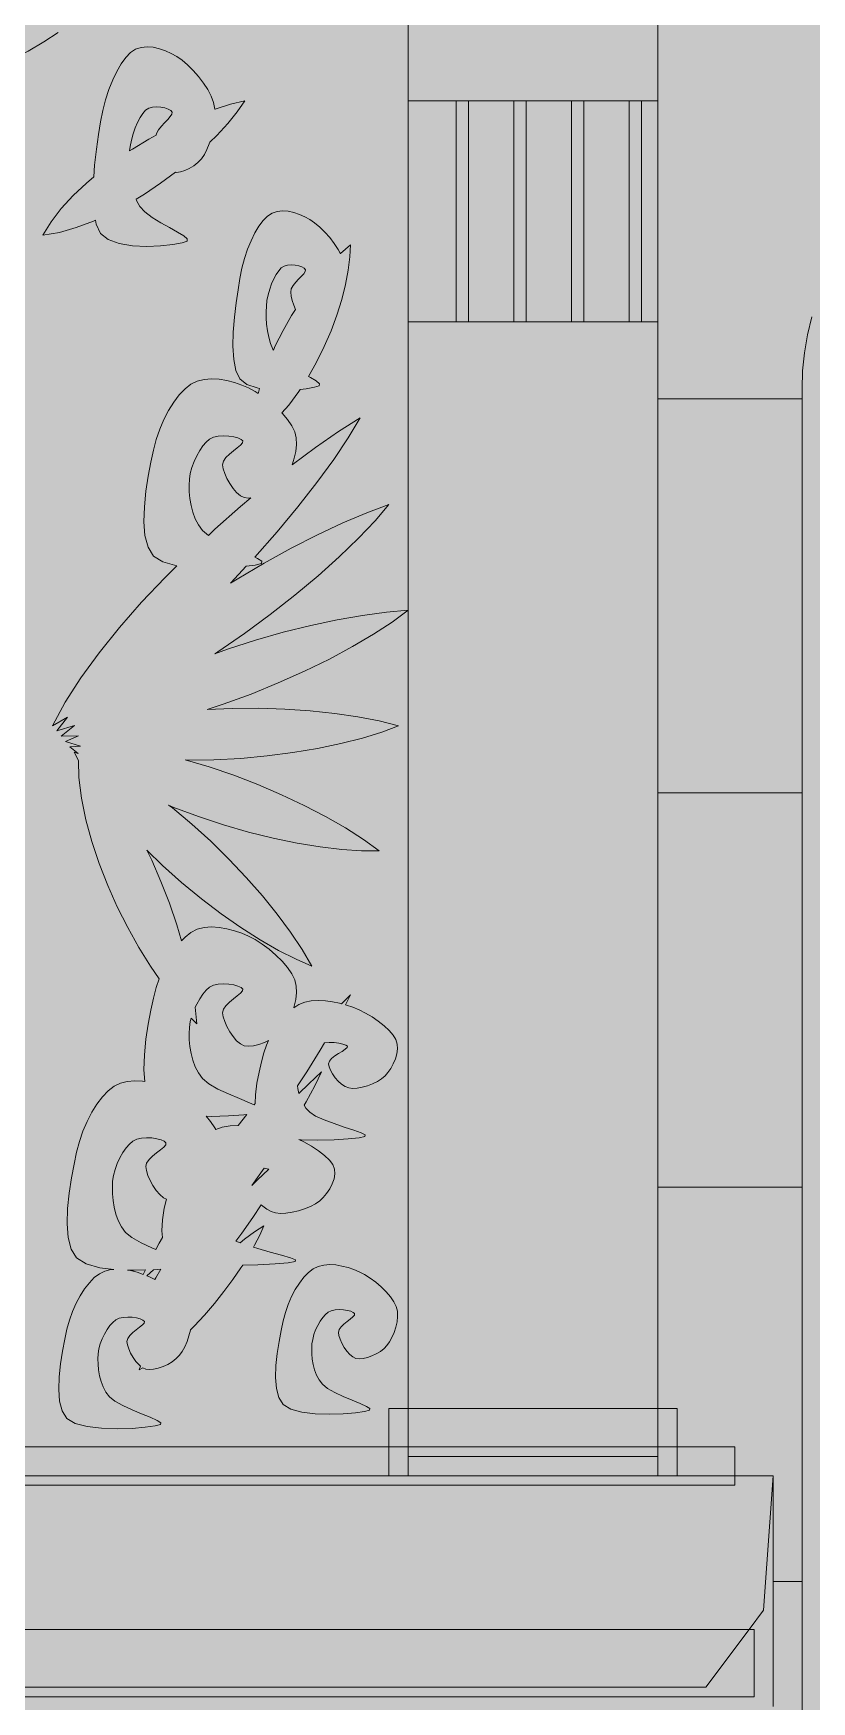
# Model space of a CAD drawing. Header units: millimetres. Extents: x -2412 to 16214, y -1176 to 12015.
# Drawn here: x 4000 to 5237, y 3275 to 5924 of the extents above; entities that cross this region are included whole.
import ezdxf

# ---------------------------------------------------------------- set-up
doc = ezdxf.new("R2010")
doc.units = ezdxf.units.MM
for name, color, linetype, lineweight, true_color in [('00_WHITE_BACKGROUND', 7, 'Continuous', 18, 0xffffff), ('01_STRUCTURE', 7, 'Continuous', 18, 0x000000), ('02_CORNICES', 7, 'Continuous', 18, 0x000000), ('05_STONE_JOINTS', 7, 'Continuous', 18, 0x000000), ('06_ORNAMENT', 7, 'Continuous', 18, 0x000000), ('07_RAILINGS', 7, 'Continuous', 18, 0x000000)]:
    doc.layers.add(name, color=color, linetype=linetype, lineweight=lineweight, true_color=true_color)

msp = doc.modelspace()

# ---------------------------------------------------------------- linework, layer by layer
at = {"layer": '00_WHITE_BACKGROUND', "lineweight": 18, "true_color": 0xffffff}
msp.add_solid([(-2412.2137, -1175.5725), (16213.7405, -1175.5725), (-2412.2137, 12015.2672), (16213.7405, 12015.2672)], dxfattribs=at)
at = {"layer": '01_STRUCTURE', "color": 7, "lineweight": 18, "true_color": 0x000000}
for points in [[(4992.3664, 6564.8855), (4992.3664, 6473.2824), (4992.3664, 5969.4656), (4992.3664, 5816.7939), (4992.3664, 5465.6489)], [(4595.4198, 5465.6489), (4595.4198, 5816.7939), (4595.4198, 5969.4656), (4595.4198, 6015.2672), (4351.145, 6015.2672), (4351.145, 6244.2748), (1603.0534, 6244.2748), (1603.0534, 6015.2672), (1358.7786, 6015.2672), (1358.7786, 5969.4656)], [(4595.4198, 5465.6489), (4671.7557, 5465.6489), (4691.6031, 5465.6489), (4763.3588, 5465.6489), (4783.2061, 5465.6489), (4854.9618, 5465.6489), (4874.8092, 5465.6489), (4946.5649, 5465.6489), (4966.4122, 5465.6489), (4992.3664, 5465.6489)], [(4595.4198, 5007.6336), (4595.4198, 5465.6489)], [(4992.3664, 5465.6489), (4992.3664, 5343.5115), (4992.3664, 4717.5573), (4992.3664, 4091.6031), (4992.3664, 3740.458)], [(5221.374, 3465.6489), (5221.374, 4091.6031), (5221.374, 4717.5573), (5221.374, 5343.5115), (5221.374, 5358.7786), (5222.3359, 5387.7405), (5225.2214, 5416.5649), (5230.0305, 5445.1603), (5236.7176, 5473.374)], [(4992.3664, 3740.458), (4595.4198, 3740.458)], [(4992.3664, 3740.458), (4992.3664, 3679.3893), (4992.3664, 3664.1221)], [(4992.3664, 3664.1221), (4595.4198, 3664.1221)], [(4992.3664, 3664.1221), (4992.3664, 3633.5878)], [(5175.5725, 3633.5878), (5175.5725, 3465.6489)]]:
    msp.add_lwpolyline(points, dxfattribs=at)
at = {"layer": '02_CORNICES', "color": 7, "lineweight": 18, "true_color": 0x000000}
for points in [[(4595.4198, 3740.458), (4564.8855, 3740.458), (4564.8855, 3679.3893)], [(5022.9008, 3679.3893), (5022.9008, 3740.458), (4992.3664, 3740.458)], [(1389.313, 3679.3893), (1969.4656, 3679.3893), (3984.7328, 3679.3893), (4564.8855, 3679.3893)], [(4564.8855, 3679.3893), (4595.4198, 3679.3893), (4992.3664, 3679.3893), (5022.9008, 3679.3893)], [(4564.8855, 3679.3893), (4564.8855, 3633.5878)], [(5022.9008, 3679.3893), (5114.5038, 3679.3893), (5114.5038, 3633.5878)], [(5022.9008, 3633.5878), (5022.9008, 3679.3893)], [(5114.5038, 3633.5878), (5114.5038, 3618.3206), (854.9618, 3618.3206), (854.9618, 3633.5878)], [(3984.7328, 3633.5878), (4564.8855, 3633.5878)], [(4564.8855, 3633.5878), (4595.4198, 3633.5878), (4992.3664, 3633.5878), (5022.9008, 3633.5878)], [(5022.9008, 3633.5878), (5114.5038, 3633.5878)], [(5114.5038, 3633.5878), (5175.5725, 3633.5878), (5160.3053, 3419.8473), (5137.4046, 3389.313)], [(5137.4046, 3389.313), (5068.7023, 3297.7099), (885.4962, 3297.7099), (824.4275, 3379.1298)], [(5137.4046, 3389.313), (5145.0382, 3389.313), (5145.0382, 3282.4427), (824.4275, 3282.4427), (824.4275, 3379.1298)], [(824.4275, 3379.1298), (824.4275, 3389.313), (5137.4046, 3389.313)]]:
    msp.add_lwpolyline(points, dxfattribs=at)
at = {"layer": '05_STONE_JOINTS', "color": 7, "lineweight": 18, "true_color": 0x000000}
for points in [[(4992.3664, 5343.5115), (5221.374, 5343.5115)], [(4992.3664, 4717.5573), (5221.374, 4717.5573)], [(4992.3664, 4091.6031), (5221.374, 4091.6031)], [(4992.3664, 2641.2214), (4992.3664, 2839.6947), (5221.374, 2839.6947), (5221.374, 3465.6489), (5175.5725, 3465.6489), (5175.5725, 3267.1756)]]:
    msp.add_lwpolyline(points, dxfattribs=at)
at = {"layer": '06_ORNAMENT', "color": 7, "lineweight": 18, "true_color": 0x000000}
for points in [[(3905.9695, 5928.4275), (3875.0534, 5918.9771), (3844.5802, 5908.1679), (3814.9466, 5896.0305), (3786.6107, 5882.5954), (3759.9847, 5867.9237), (3735.4962, 5852.0305), (3713.5725, 5834.9771), (3694.6565, 5816.7939), (3722.3969, 5815.4046), (3751.5878, 5816.7481), (3781.8473, 5820.5802), (3812.7939, 5826.626), (3844.0458, 5834.6565), (3875.2214, 5844.3969), (3905.9542, 5855.6183), (3935.8473, 5868.0611), (3964.5191, 5881.4656), (3991.6031, 5895.5878), (4016.7023, 5910.1832), (4039.4351, 5924.9771)], [(4595.4198, 3633.5878), (4595.4198, 3664.1221), (4595.4198, 3679.3893), (4595.4198, 3740.458), (4595.4198, 5007.6336)]]:
    msp.add_lwpolyline(points, dxfattribs=at)
for points in [[(4015.2672, 5603.0534), (4041.4656, 5607.6489), (4068.3053, 5615.1908), (4095.5267, 5625.3435), (4098.7786, 5626.8244), (4099.9695, 5620.8092), (4106.8702, 5606.1069), (4118.916, 5596.229), (4136.5344, 5589.8779), (4157.6794, 5586.5038), (4180.2748, 5585.4962), (4202.2748, 5586.3053), (4221.6489, 5588.3511), (4236.3359, 5591.084), (4244.2748, 5593.8931), (4244.6565, 5597.3435), (4239.0687, 5602.1985), (4229.0992, 5608.2443), (4216.3359, 5615.2672), (4202.3664, 5623.0534), (4188.7939, 5631.3893), (4177.1908, 5640.0611), (4169.1603, 5648.855), (4164, 5658.1985), (4163.2061, 5660.229), (4176.458, 5668.2137), (4202.229, 5685.5725), (4225.9389, 5703.2214), (4227.6641, 5702.9313), (4233.9237, 5703.6031), (4240.7634, 5705.6641), (4247.8321, 5708.9618), (4254.7939, 5713.3435), (4261.3282, 5718.626), (4267.084, 5724.6718), (4271.7557, 5731.2977), (4275.7557, 5739.0382), (4279.5878, 5748.2595), (4280.4275, 5750.7939), (4291.5115, 5761.7252), (4308.9466, 5780.8092), (4323.8168, 5799.2824), (4335.8779, 5816.7939), (4313.2061, 5811.1603), (4288.9313, 5803.5267), (4288.3359, 5803.2977), (4288.3206, 5803.4962), (4286.4122, 5813.7405), (4282.687, 5823.8015), (4277.2519, 5834.2748), (4270.4427, 5844.8397), (4262.5954, 5855.145), (4254.0611, 5864.8702), (4245.1908, 5873.6336), (4236.3206, 5881.145), (4227.7863, 5887.0229), (4219.145, 5891.7863), (4209.8931, 5895.9847), (4200.2443, 5899.3282), (4190.458, 5901.5267), (4180.7481, 5902.2901), (4171.3588, 5901.3282), (4162.5344, 5898.3817), (4154.5038, 5893.1298), (4146.9924, 5885.4046), (4139.6794, 5875.374), (4132.6718, 5863.3588), (4126.1069, 5849.6183), (4120.1221, 5834.4427), (4114.8244, 5818.1221), (4110.3664, 5800.9466), (4106.8702, 5783.2061), (4103.6489, 5763.1603), (4100.3053, 5739.7863), (4097.3435, 5714.4733), (4095.8626, 5695.6031), (4084.1985, 5685.9847), (4063.1145, 5666.1832), (4044.3511, 5645.6641), (4028.2748, 5624.5802)], [(4152.9618, 5736.9924), (4153.7557, 5744.1069), (4155.7405, 5754.0763), (4158.4733, 5763.9695), (4161.8321, 5773.4656), (4165.6489, 5782.2901), (4169.7557, 5790.1069), (4174.0305, 5796.6107), (4178.3206, 5801.5267), (4183.2672, 5804.7634), (4189.2824, 5806.5649), (4195.8931, 5807.1298), (4202.5954, 5806.6718), (4208.9008, 5805.3893), (4214.3053, 5803.4656), (4218.3206, 5801.084), (4220.458, 5798.4733), (4220.1374, 5795.374), (4217.5725, 5791.4809), (4213.4656, 5786.9466), (4208.5496, 5781.8626), (4203.5115, 5776.3969), (4199.0687, 5770.6412), (4195.9389, 5764.7176), (4195.3893, 5761.8168), (4183.7252, 5755.5725), (4157.3435, 5739.8779)], [(4595.4198, 5007.6336), (4560.9008, 5004.6718), (4523.2061, 4999.6031), (4482.9313, 4992.5191), (4440.687, 4983.5267), (4397.0992, 4972.687), (4352.7786, 4960.1221), (4308.3053, 4945.8931), (4288.1679, 4938.6718), (4293.0534, 4941.7863), (4335.4962, 4970.916), (4376.5191, 5001.0687), (4415.6489, 5031.7405), (4452.3511, 5062.4275), (4486.1374, 5092.6565), (4516.5038, 5121.9237), (4542.916, 5149.7252), (4564.8855, 5175.5725), (4529.7252, 5162.4733), (4491.7252, 5146.3817), (4451.4962, 5127.5267), (4409.6794, 5106.2137), (4366.855, 5082.7023), (4323.6336, 5057.2519), (4313.2214, 5050.6718), (4314.0153, 5051.4809), (4338.3511, 5077.4504), (4352.6565, 5079.4656), (4362.5954, 5082.1374), (4363.0687, 5085.4046), (4356.0763, 5090.0305), (4351.9084, 5091.9389), (4387.313, 5132), (4420.4427, 5171.7557), (4450.6412, 5210.3511), (4477.4351, 5247.1756), (4500.3969, 5281.5878), (4519.084, 5312.9771), (4484.8397, 5291.4504), (4448.1527, 5266.1985), (4411.084, 5238.7634), (4414.5496, 5249.1145), (4417.0229, 5259.9695), (4418.1527, 5270.7939), (4417.6641, 5281.2672), (4415.2672, 5290.9924), (4410.6107, 5300.5496), (4403.8168, 5310.5038), (4395.2977, 5320.5344), (4394.7481, 5321.0992), (4405.7405, 5333.542), (4421.7557, 5354.855), (4423.9847, 5358.3053), (4433.4504, 5359.2977), (4446.916, 5361.7405), (4454.1985, 5364.2748), (4454.5496, 5367.374), (4449.4198, 5371.7405), (4440.2901, 5377.1908), (4437.2061, 5378.855), (4450.0763, 5401.6336), (4462.2595, 5426.3206), (4473.0076, 5451.3588), (4482.2748, 5476.3817), (4489.9847, 5501.0076), (4496.0611, 5524.8397), (4500.4427, 5547.4962), (4503.0534, 5568.6107), (4503.8168, 5587.7863), (4488.0458, 5573.8931), (4488.0153, 5573.8473), (4484.4275, 5580.626), (4478.1832, 5590.1374), (4470.9924, 5599.4046), (4463.1756, 5608.1527), (4455.0382, 5616.0458), (4446.9008, 5622.7939), (4439.084, 5628.0916), (4431.1756, 5632.3817), (4422.687, 5636.1679), (4413.8473, 5639.1756), (4404.8702, 5641.145), (4395.9695, 5641.8321), (4387.3588, 5640.9771), (4379.2672, 5638.3053), (4371.9084, 5633.5878), (4365.0229, 5626.626), (4358.3206, 5617.6183), (4351.8931, 5606.7939), (4345.8779, 5594.4275), (4340.3817, 5580.7786), (4335.542, 5566.0916), (4331.4504, 5550.626), (4328.2443, 5534.6565), (4325.2977, 5516.6107), (4322.229, 5495.5878), (4319.5115, 5472.7939), (4317.6489, 5449.4656), (4317.0992, 5426.8244), (4318.3664, 5406.0916), (4321.9237, 5388.5038), (4328.2443, 5375.2672), (4339.2977, 5366.3817), (4355.4351, 5360.6718), (4359.4504, 5360.0305), (4357.5573, 5353.3588), (4357.2977, 5352.0305), (4352.6412, 5355.0229), (4341.9847, 5360.6107), (4331.1908, 5365.145), (4319.6183, 5369.1298), (4307.5725, 5372.3053), (4295.3282, 5374.3817), (4283.1908, 5375.1145), (4271.4504, 5374.2137), (4260.4275, 5371.4046), (4250.3817, 5366.4122), (4240.9924, 5359.0687), (4231.8473, 5349.5573), (4223.084, 5338.1221), (4214.8855, 5325.0687), (4207.4046, 5310.6565), (4200.7939, 5295.1603), (4195.2214, 5278.8397), (4190.8397, 5261.9847), (4186.8092, 5242.9313), (4182.626, 5220.7328), (4178.9313, 5196.687), (4176.3817, 5172.0611), (4175.6489, 5148.1679), (4177.374, 5126.2901), (4182.2137, 5107.7099), (4190.8397, 5093.7405), (4205.9084, 5084.3511), (4227.8931, 5078.3359), (4209.3588, 5059.9237), (4171.9542, 5020.2748), (4136.7939, 4980.2443), (4104.4885, 4940.229), (4075.6183, 4900.6412), (4050.7786, 4861.9084), (4030.5344, 4824.4275), (4054.3206, 4837.8321), (4037.4046, 4816.0305), (4065.1908, 4824.7786), (4044.2748, 4807.6336), (4071.8626, 4808.4733), (4051.145, 4799.2366), (4075.0992, 4791.7863), (4058.0153, 4790.8397), (4071.2519, 4780.1527), (4064.8855, 4782.4427), (4071.8779, 4768.8702), (4072.4885, 4742.3817), (4076.4275, 4709.2824), (4083.2824, 4675.1756), (4092.7328, 4640.4733), (4104.4427, 4605.5878), (4118.1069, 4570.916), (4133.4046, 4536.8855), (4150.0153, 4503.9084), (4167.6336, 4472.3817), (4185.9237, 4442.7328), (4199.8779, 4422.2748), (4195.2214, 4408.6107), (4190.8397, 4391.7557), (4186.8092, 4372.7023), (4182.626, 4350.5038), (4178.9313, 4326.458), (4176.3817, 4301.8321), (4175.6489, 4277.9389), (4177.1145, 4259.2214), (4173.1908, 4259.8779), (4161.0534, 4260.6107), (4149.313, 4259.7099), (4138.2901, 4256.9008), (4128.2443, 4251.9084), (4118.855, 4244.5649), (4109.7099, 4235.0534), (4100.9466, 4223.6183), (4092.7481, 4210.5649), (4085.2672, 4196.1527), (4078.6565, 4180.6565), (4073.084, 4164.3359), (4068.7023, 4147.4809), (4064.6718, 4128.4275), (4060.4885, 4106.229), (4056.7939, 4082.1832), (4054.2443, 4057.5573), (4053.5115, 4033.6641), (4055.2366, 4011.7863), (4060.0763, 3993.2061), (4068.7023, 3979.2366), (4083.771, 3969.8473), (4105.7863, 3963.8321), (4128.0305, 3961.1145), (4123.2977, 3960.7634), (4113.7405, 3958.3969), (4105.0382, 3954.1985), (4096.9008, 3948.0153), (4088.9771, 3940), (4081.3893, 3930.3817), (4074.2748, 3919.3893), (4067.7863, 3907.2519), (4062.0611, 3894.1985), (4057.2214, 3880.458), (4053.4351, 3866.2595), (4049.9542, 3850.2137), (4046.3206, 3831.5267), (4043.1145, 3811.2672), (4040.9008, 3790.5344), (4040.2595, 3770.4122), (4041.7557, 3751.9847), (4045.9542, 3736.3511), (4053.4351, 3724.5802), (4066.4885, 3716.6718), (4085.5725, 3711.6031), (4108.4733, 3708.8855), (4132.9466, 3708.0916), (4156.7939, 3708.7328), (4177.771, 3710.3817), (4193.6794, 3712.5496), (4202.2901, 3714.8092), (4202.7023, 3717.5725), (4196.6412, 3721.4504), (4185.8473, 3726.2901), (4172.0305, 3731.9084), (4156.9008, 3738.1374), (4142.1832, 3744.8092), (4129.6183, 3751.7405), (4120.916, 3758.7786), (4115.3282, 3766.2595), (4110.916, 3774.5038), (4107.5573, 3783.2824), (4105.1603, 3792.3664), (4103.6183, 3801.5267), (4102.8244, 3810.5344), (4102.6718, 3819.1603), (4103.0534, 3827.1756), (4104.2137, 3834.9771), (4106.3664, 3842.9618), (4109.3435, 3850.8702), (4112.9771, 3858.4733), (4117.0992, 3865.5267), (4121.5725, 3871.771), (4126.1985, 3876.9924), (4130.8397, 3880.916), (4136.1985, 3883.4962), (4142.7176, 3884.9466), (4149.8779, 3885.4046), (4157.145, 3885.0382), (4163.9695, 3884), (4169.8168, 3882.458), (4174.1679, 3880.5649), (4176.4885, 3878.4733), (4176.1374, 3875.9847), (4173.3588, 3872.8855), (4168.916, 3869.2519), (4163.5878, 3865.1908), (4158.1374, 3860.8092), (4153.3282, 3856.1985), (4149.9237, 3851.4656), (4148.7023, 3846.7176), (4149.5115, 3841.3588), (4151.542, 3835.0382), (4154.6107, 3828.229), (4158.5038, 3821.374), (4163.0382, 3814.9466), (4168, 3809.3893), (4170.2443, 3807.5725), (4167.9389, 3801.5267), (4173.771, 3804.916), (4178.4733, 3802.7481), (4184.2901, 3802.0458), (4191.084, 3802.5802), (4198.4885, 3804.229), (4206.1374, 3806.8702), (4213.6794, 3810.3664), (4220.7634, 3814.5954), (4227.0076, 3819.4351), (4232.0611, 3824.7328), (4236.3969, 3830.916), (4240.5496, 3838.3053), (4244.2595, 3846.5649), (4247.313, 3855.4198), (4249.4504, 3864.5649), (4249.5115, 3865.0687), (4255.2824, 3870.7634), (4271.8931, 3888.6412), (4287.8168, 3907.1603), (4302.916, 3926.0458), (4316.9924, 3945.0076), (4329.9084, 3963.7405), (4332.6107, 3968), (4356.5344, 3968.4275), (4383.9695, 3969.8626), (4404.7786, 3971.771), (4416.0305, 3973.7405), (4416.5649, 3976.1527), (4408.6565, 3979.5573), (4394.5344, 3983.7863), (4376.458, 3988.7023), (4356.6718, 3994.1527), (4349.7252, 3996.2595), (4351.5115, 3999.3435), (4359.8779, 4015.6336), (4366.4122, 4030.5344), (4351.4351, 4020.626), (4335.5725, 4008.9466), (4328.5191, 4003.2824), (4321.5725, 4005.8473), (4331.0076, 4018.4427), (4348.6107, 4043.2672), (4362.2443, 4063.6947), (4364.7023, 4061.3588), (4371.2061, 4056.5038), (4378.0153, 4052.8092), (4384.8855, 4050.687), (4392.4885, 4050.0611), (4401.374, 4050.5344), (4411.0534, 4051.9847), (4421.0534, 4054.2901), (4430.9313, 4057.3588), (4440.1832, 4061.0534), (4448.3511, 4065.2824), (4454.9618, 4069.9237), (4460.626, 4075.3435), (4466.0458, 4081.8015), (4470.916, 4089.0229), (4474.916, 4096.7786), (4477.7099, 4104.7786), (4478.9924, 4112.7481), (4478.4275, 4120.458), (4475.7252, 4127.6336), (4470.458, 4134.6718), (4462.7481, 4142.0153), (4453.0992, 4149.4046), (4441.9847, 4156.626), (4429.8931, 4163.4198), (4421.7252, 4167.4198), (4425.6794, 4167.0382), (4452.0458, 4166.3359), (4477.7252, 4166.9008), (4500.3206, 4168.3359), (4517.4504, 4170.2443), (4526.7176, 4172.2137), (4527.1603, 4174.626), (4520.6412, 4178.0305), (4509.0076, 4182.2595), (4494.1221, 4187.1756), (4477.8321, 4192.626), (4462, 4198.458), (4448.458, 4204.5344), (4439.084, 4210.687), (4433.0687, 4217.2366), (4430.1374, 4221.6794), (4433.4198, 4227.2824), (4446.9924, 4252.3359), (4458.0153, 4274.8092), (4437.6183, 4255.9389), (4422.0153, 4240.5496), (4420.458, 4248.0916), (4419.9695, 4252.6107), (4434.3969, 4274.9618), (4455.4656, 4309.084), (4462.4885, 4321.0687), (4462.5649, 4321.084), (4470.2748, 4321.4809), (4478.0916, 4321.1603), (4485.4504, 4320.2595), (4491.7557, 4318.916), (4496.4427, 4317.2519), (4498.9313, 4315.4198), (4498.5496, 4313.2519), (4495.5573, 4310.5344), (4490.7786, 4307.3435), (4485.0382, 4303.8015), (4479.1603, 4299.9695), (4473.9847, 4295.9389), (4470.3206, 4291.7863), (4469.0076, 4287.6336), (4469.8779, 4282.9466), (4472.0611, 4277.4198), (4475.3588, 4271.4504), (4479.5573, 4265.4504), (4484.4427, 4259.8321), (4489.8015, 4254.9771), (4495.4046, 4251.2824), (4501.0687, 4249.1603), (4507.3282, 4248.5344), (4514.6412, 4249.0076), (4522.6107, 4250.458), (4530.855, 4252.7634), (4538.9924, 4255.8321), (4546.6107, 4259.5267), (4553.3282, 4263.7557), (4558.7786, 4268.3969), (4563.4504, 4273.8168), (4567.9084, 4280.2748), (4571.9237, 4287.4962), (4575.2061, 4295.2519), (4577.5115, 4303.2519), (4578.5649, 4311.2214), (4578.1069, 4318.9313), (4575.8779, 4326.1069), (4571.542, 4333.145), (4565.1908, 4340.4885), (4557.2366, 4347.8779), (4548.0916, 4355.0992), (4538.1374, 4361.8931), (4527.7863, 4368.0305), (4517.4351, 4373.2824), (4507.4809, 4377.4046), (4497.4046, 4380.7481), (4495.8321, 4381.1756), (4503.8168, 4396.9466), (4489.8168, 4382.8092), (4486.6107, 4383.6794), (4475.3588, 4386.0153), (4463.9389, 4387.5573), (4452.6107, 4388.0916), (4441.6489, 4387.4198), (4431.3588, 4385.3588), (4421.9847, 4381.6794), (4413.7863, 4376.626), (4414.5496, 4378.8855), (4417.0229, 4389.7405), (4418.1527, 4400.5649), (4417.6641, 4411.0382), (4415.2672, 4420.7634), (4410.6107, 4430.3206), (4403.8168, 4440.2748), (4395.2977, 4450.3053), (4385.4962, 4460.1069), (4374.8397, 4469.3282), (4363.7405, 4477.6641), (4352.6412, 4484.7939), (4341.9847, 4490.3817), (4331.1908, 4494.916), (4319.6183, 4498.9008), (4307.5725, 4502.0763), (4295.3282, 4504.1527), (4283.1908, 4504.8855), (4271.4504, 4503.9847), (4260.4275, 4501.1756), (4250.3817, 4496.1832), (4240.9924, 4488.8397), (4235.2824, 4482.9008), (4227.8168, 4508.3206), (4216.1221, 4542.8244), (4202.8244, 4577.2061), (4188.0153, 4610.9924), (4180.2137, 4626.6718), (4205.0534, 4602.5344), (4235.6336, 4575.2824), (4266.9618, 4549.542), (4298.5344, 4525.6031), (4329.8626, 4503.7405), (4360.4427, 4484.2443), (4389.771, 4467.4046), (4417.374, 4453.4809), (4442.7481, 4442.7481), (4427.1908, 4468.8244), (4408.6412, 4496.3664), (4387.4351, 4524.9771), (4363.8473, 4554.1679), (4338.1832, 4583.542), (4310.7786, 4612.626), (4281.9084, 4640.9924), (4251.8931, 4668.2137), (4221.0534, 4693.8168), (4214.8855, 4698.4427), (4223.4504, 4694.7481), (4262.4885, 4679.9847), (4302.1832, 4666.855), (4341.9542, 4655.4198), (4381.2061, 4645.7405), (4419.3588, 4637.8779), (4455.8626, 4631.9084), (4490.1221, 4627.8931), (4521.5725, 4625.8779), (4549.6183, 4625.9542), (4524.4122, 4643.8779), (4495.8321, 4662.0153), (4464.3206, 4680.0458), (4430.3511, 4697.7252), (4394.3817, 4714.7176), (4356.9008, 4730.7786), (4318.3511, 4745.6183), (4279.2061, 4758.916), (4241.4351, 4769.9847), (4244.1679, 4769.8931), (4286.8092, 4770.3359), (4329.4504, 4772.5344), (4371.5267, 4776.3511), (4412.4885, 4781.6031), (4451.7252, 4788.1679), (4488.687, 4795.8779), (4522.7939, 4804.5954), (4553.4656, 4814.1679), (4580.1527, 4824.4275), (4549.5267, 4831.9695), (4515.6183, 4838.458), (4478.9466, 4843.8015), (4440.0611, 4847.9084), (4399.542, 4850.6718), (4357.9084, 4852), (4315.7405, 4851.7863), (4276.0458, 4850.0611), (4301.4809, 4858.3359), (4345.8626, 4874.626), (4389.1756, 4892.2595), (4430.8855, 4910.9008), (4470.3969, 4930.229), (4507.1756, 4949.9084), (4540.6412, 4969.5878), (4570.2443, 4988.9313)], [(4369.9084, 5481.6641), (4370.229, 5490.687), (4371.2214, 5499.4656), (4373.0382, 5508.4427), (4375.5573, 5517.3435), (4378.626, 5525.8931), (4382.1221, 5533.8321), (4385.8931, 5540.855), (4389.8168, 5546.7176), (4393.7405, 5551.145), (4398.2748, 5554.0458), (4403.7863, 5555.6794), (4409.8473, 5556.1985), (4416, 5555.7863), (4421.771, 5554.626), (4426.7176, 5552.8855), (4430.4122, 5550.7481), (4432.3664, 5548.3969), (4432.0611, 5545.6031), (4429.7099, 5542.1069), (4425.9542, 5538.0153), (4421.4504, 5533.4504), (4416.8397, 5528.5191), (4412.7634, 5523.3435), (4409.8931, 5518.0153), (4408.855, 5512.6718), (4409.542, 5506.6412), (4411.2519, 5499.5267), (4413.8473, 5491.8626), (4416.626, 5485.3893), (4410.2748, 5475.5267), (4396.7176, 5451.9237), (4384.4122, 5427.6489), (4381.4046, 5420.7634), (4380.626, 5422.1527), (4376.8855, 5431.4351), (4374.0458, 5441.313), (4372.0153, 5451.5267), (4370.7023, 5461.8321), (4370.0305, 5471.9695)], [(4247.6489, 5206.0611), (4248.0916, 5215.5725), (4249.4351, 5224.8397), (4251.9237, 5234.3206), (4255.3435, 5243.7099), (4259.542, 5252.7328), (4264.3053, 5261.1145), (4269.4504, 5268.5344), (4274.7939, 5274.7176), (4280.1527, 5279.3893), (4286.3359, 5282.458), (4293.8626, 5284.1679), (4302.1221, 5284.7176), (4310.5038, 5284.2901), (4318.3664, 5283.0534), (4325.1298, 5281.2214), (4330.1527, 5278.9771), (4332.8244, 5276.4885), (4332.4122, 5273.542), (4329.2061, 5269.8473), (4324.0916, 5265.5267), (4317.9389, 5260.7176), (4311.6489, 5255.5115), (4306.0916, 5250.0458), (4302.1679, 5244.4275), (4300.7634, 5238.7786), (4301.6947, 5232.4122), (4304.0305, 5224.916), (4307.5725, 5216.8244), (4312.0763, 5208.687), (4317.2977, 5201.0534), (4323.0382, 5194.458), (4329.0534, 5189.4504), (4335.1145, 5186.5649), (4341.8321, 5185.7252), (4345.6031, 5186.0305), (4329.2061, 5172.3206), (4288.5802, 5136.3511), (4278.0916, 5126.5344), (4268.7023, 5134.3511), (4262.2595, 5143.2366), (4257.1603, 5153.0229), (4253.2977, 5163.4504), (4250.5191, 5174.229), (4248.7481, 5185.1145), (4247.8168, 5195.8168)], [(4247.6489, 4335.8321), (4248.0916, 4345.3435), (4249.4351, 4354.6107), (4250.8397, 4359.9389), (4259.542, 4351.145), (4257.1756, 4377.4046), (4259.542, 4382.5038), (4264.3053, 4390.8855), (4269.4504, 4398.3053), (4274.7939, 4404.4885), (4280.1527, 4409.1603), (4286.3359, 4412.229), (4293.8626, 4413.9389), (4302.1221, 4414.4885), (4310.5038, 4414.0611), (4318.3664, 4412.8244), (4325.1298, 4410.9924), (4330.1527, 4408.7481), (4332.8244, 4406.2595), (4332.4122, 4403.313), (4329.2061, 4399.6183), (4324.0916, 4395.2977), (4317.9389, 4390.4885), (4311.6489, 4385.2824), (4306.0916, 4379.8168), (4302.1679, 4374.1985), (4300.7634, 4368.5496), (4301.6947, 4362.1832), (4304.0305, 4354.687), (4307.5725, 4346.5954), (4312.0763, 4338.458), (4317.2977, 4330.8244), (4323.0382, 4324.229), (4329.0534, 4319.2214), (4335.1145, 4316.3359), (4341.8321, 4315.4962), (4349.6641, 4316.1374), (4358.1985, 4318.0916), (4367.0382, 4321.2366), (4373.6183, 4324.3817), (4370.4885, 4317.1603), (4366.4122, 4304.7328), (4362.6565, 4290.7023), (4358.7481, 4274.3359), (4355.2977, 4256.6107), (4352.916, 4238.4733), (4352.3664, 4224.458), (4350.6412, 4222.3053), (4343.6183, 4225.542), (4327.6794, 4232.2137), (4310.2137, 4239.6183), (4293.2519, 4247.5267), (4278.7481, 4255.771), (4268.7023, 4264.1221), (4262.2595, 4273.0076), (4257.1603, 4282.7939), (4253.2977, 4293.2214), (4250.5191, 4304), (4248.7481, 4314.8855), (4247.8168, 4325.5878)], [(4274.7328, 4204.1985), (4282.5802, 4203.9237), (4310.0916, 4204.7023), (4334.3053, 4206.6565), (4339.0382, 4207.313), (4325.4504, 4189.5878), (4312.7481, 4188.9466), (4300.229, 4186.8855), (4289.7252, 4183.4809), (4288.4733, 4186.0458), (4281.6794, 4196)], [(4125.5115, 4091.5573), (4125.9542, 4101.0687), (4127.2977, 4110.3359), (4129.7863, 4119.8168), (4133.2061, 4129.2061), (4137.4046, 4138.229), (4142.1679, 4146.6107), (4147.313, 4154.0305), (4152.6565, 4160.2137), (4158.0153, 4164.8855), (4164.1985, 4167.9542), (4171.7252, 4169.6641), (4179.9847, 4170.2137), (4188.3664, 4169.7863), (4196.229, 4168.5496), (4202.9924, 4166.7176), (4208.0153, 4164.4733), (4210.687, 4161.9847), (4210.2748, 4159.0382), (4207.0687, 4155.3435), (4201.9542, 4151.0229), (4195.8015, 4146.2137), (4189.5115, 4141.0076), (4183.9542, 4135.542), (4180.0305, 4129.9237), (4178.626, 4124.2748), (4179.5573, 4117.9084), (4181.8931, 4110.4122), (4185.4351, 4102.3206), (4189.9389, 4094.1832), (4195.1603, 4086.5496), (4200.9008, 4079.9542), (4206.916, 4074.9466), (4211.3435, 4072.8397), (4207.8779, 4058.1374), (4204.9924, 4040), (4204.1527, 4022.3969), (4205.4351, 4011.8321), (4200.1069, 4002.7786), (4194.6412, 3992.5496), (4188.0763, 3995.3435), (4171.1145, 4003.2519), (4156.6107, 4011.4962), (4146.5649, 4019.8473), (4140.1221, 4028.7328), (4135.0229, 4038.5191), (4131.1603, 4048.9466), (4128.3817, 4059.7252), (4126.6107, 4070.6107), (4125.6794, 4081.313)], [(4347.1298, 4094.2748), (4358.9008, 4110.6107), (4366.5191, 4121.6794), (4373.5725, 4120.4427), (4374.1832, 4120.2595), (4355.8779, 4103.0229)], [(4149.3435, 3960.0305), (4160.4427, 3959.6489), (4177.9389, 3960.1527), (4174.687, 3953.2519), (4165.0382, 3956.4885), (4154.5954, 3959.1603)], [(4180.5802, 3950.8855), (4190.9008, 3960.6718), (4202.7176, 3961.6183), (4194.5496, 3947.6641), (4193.0992, 3944.9008), (4184.4275, 3949.313)], [(4384.7939, 3789.5267), (4386.1679, 3772.2595), (4390.0458, 3757.5878), (4396.9466, 3746.5649), (4408.9924, 3739.1603), (4426.6107, 3734.3969), (4447.7557, 3731.8626), (4470.3511, 3731.0992), (4492.3511, 3731.7099), (4511.7252, 3733.2519), (4526.4122, 3735.2977), (4534.3511, 3737.4046), (4534.7328, 3739.9847), (4529.145, 3743.6336), (4519.1756, 3748.1679), (4506.4122, 3753.4351), (4492.4427, 3759.2824), (4478.8702, 3765.5267), (4467.2672, 3772.0305), (4459.2366, 3778.626), (4454.0763, 3785.6336), (4450, 3793.374), (4446.9008, 3801.6031), (4444.7023, 3810.1069), (4443.2672, 3818.7023), (4442.5344, 3827.145), (4442.3969, 3835.2366), (4442.7481, 3842.7481), (4443.8321, 3850.0611), (4445.8168, 3857.542), (4448.5496, 3864.9618), (4451.9084, 3872.0916), (4455.7252, 3878.7023), (4459.8321, 3884.5649), (4464.1069, 3889.4504), (4468.3969, 3893.1298), (4473.3435, 3895.5573), (4479.3588, 3896.9008), (4485.9695, 3897.3435), (4492.6718, 3896.9924), (4498.9771, 3896.0305), (4504.3817, 3894.5802), (4508.3969, 3892.7939), (4510.5344, 3890.8397), (4510.2137, 3888.5191), (4507.6489, 3885.6031), (4503.542, 3882.1985), (4498.626, 3878.3817), (4493.5878, 3874.2748), (4489.145, 3869.9542), (4486.0153, 3865.5267), (4484.8855, 3861.0687), (4485.6336, 3856.0458), (4487.5115, 3850.1221), (4490.3359, 3843.7252), (4493.9389, 3837.313), (4498.1221, 3831.2824), (4502.7023, 3826.0763), (4507.5115, 3822.1221), (4512.3664, 3819.8473), (4517.7405, 3819.1756), (4524, 3819.6794), (4530.8397, 3821.2366), (4537.9084, 3823.7099), (4544.8702, 3826.9924), (4551.4046, 3830.9618), (4557.1603, 3835.4809), (4561.8321, 3840.458), (4565.8321, 3846.2595), (4569.6641, 3853.1756), (4573.0992, 3860.9313), (4575.9237, 3869.2214), (4577.8931, 3877.8015), (4578.7939, 3886.3511), (4578.3969, 3894.6107), (4576.4885, 3902.2901), (4572.7634, 3909.8321), (4567.3282, 3917.6947), (4560.5191, 3925.6183), (4552.6718, 3933.3435), (4544.1374, 3940.626), (4535.2672, 3947.2214), (4526.3969, 3952.8397), (4517.8626, 3957.2519), (4509.2214, 3960.8244), (4499.9695, 3963.9847), (4490.3206, 3966.4885), (4480.5344, 3968.1221), (4470.8244, 3968.7023), (4461.4351, 3967.9847), (4452.6107, 3965.771), (4444.5802, 3961.8321), (4437.0687, 3956.0305), (4429.7557, 3948.5191), (4422.7481, 3939.4962), (4416.1832, 3929.1908), (4410.1985, 3917.8168), (4404.9008, 3905.5878), (4400.4427, 3892.7023), (4396.9466, 3879.3893), (4393.7252, 3864.3511), (4390.3817, 3846.8244), (4387.4198, 3827.8321), (4385.3893, 3808.3969)]]:
    msp.add_lwpolyline(points, close=True, dxfattribs=at)
at = {"layer": '07_RAILINGS', "color": 7, "lineweight": 18, "true_color": 0x000000}
for points in [[(4595.4198, 5816.7939), (4671.7557, 5816.7939)], [(4671.7557, 5816.7939), (4691.6031, 5816.7939)], [(4671.7557, 5465.6489), (4671.7557, 5816.7939)], [(4691.6031, 5816.7939), (4763.3588, 5816.7939)], [(4691.6031, 5816.7939), (4691.6031, 5465.6489)], [(4763.3588, 5816.7939), (4783.2061, 5816.7939)], [(4763.3588, 5465.6489), (4763.3588, 5816.7939)], [(4783.2061, 5816.7939), (4854.9618, 5816.7939)], [(4783.2061, 5816.7939), (4783.2061, 5465.6489)], [(4854.9618, 5816.7939), (4874.8092, 5816.7939)], [(4854.9618, 5465.6489), (4854.9618, 5816.7939)], [(4874.8092, 5816.7939), (4946.5649, 5816.7939)], [(4874.8092, 5816.7939), (4874.8092, 5465.6489)], [(4946.5649, 5816.7939), (4966.4122, 5816.7939)], [(4946.5649, 5465.6489), (4946.5649, 5816.7939)], [(4966.4122, 5816.7939), (4992.3664, 5816.7939)], [(4966.4122, 5816.7939), (4966.4122, 5465.6489)]]:
    msp.add_lwpolyline(points, dxfattribs=at)

doc.saveas('drawing.dxf')
